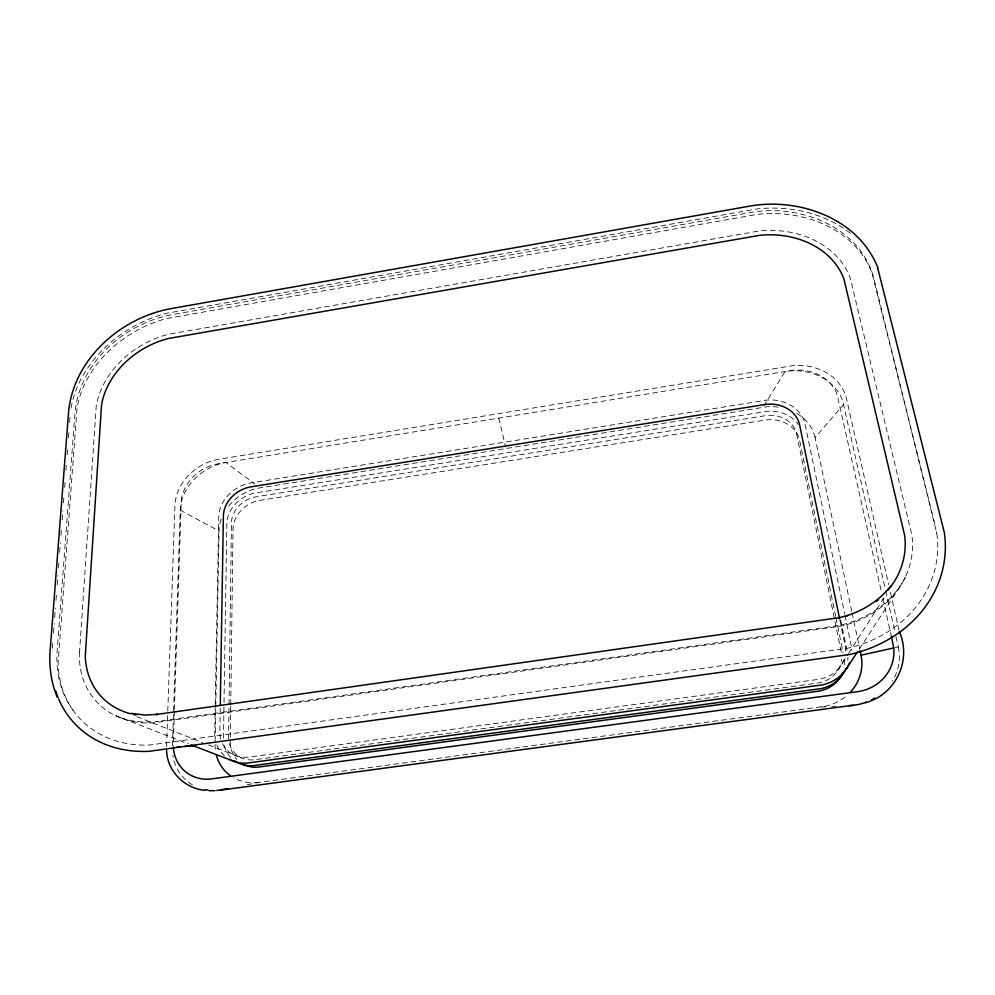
<?xml version="1.0" encoding="UTF-8"?>
<svg xmlns="http://www.w3.org/2000/svg" width="995" height="995" viewBox="0 0 995 995"><rect width="100%" height="100%" fill="white"/><g stroke="black" fill="none" stroke-linecap="round" stroke-linejoin="round"><path stroke-width="0.75" stroke-dasharray="4.97 3.73" d="M230.74 706.189L230.28 741.922A31.156 27.002 -43.4 0 0 236.909 759.571M230.753 704.634L233.004 529.029A28.457 23.507 -32.6 0 1 260.105 500.336L765.105 420.101A29.999 25.422 -3.7 0 1 799.557 440.225L835.651 616.228M223.489 738.166L224.012 704.025M224.024 702.482L226.872 521.703A31.156 25.659 -32.5 0 1 253.862 493.234L767.269 411.296A32.86 27.773 -3.8 0 1 798.301 424.554M215.131 741.263L219.111 527.947A43.357 35.808 -32.6 0 1 221.586 518.072M220.231 708.403L219.845 731.686A31.728 27.375 -43 0 0 220.728 739.111M215.218 704.957L214.783 735.778A37.599 32.437 -43 0 0 215.131 738.725M215.243 703.403L218.8 514.564A34.29 28.146 -32.4 0 1 248.539 483.309L766.759 400.102A36.193 30.497 -4 0 1 804.545 421.892L844.743 614.077M172.421 745.752L180.381 506.778A48.233 39.203 -32.9 0 1 222.358 463.172L225.952 462.439L254.994 484.167M174.336 710.965L173.317 746.909M174.386 709.423L181.301 500.087A40.173 32.536 -32.9 0 1 192.819 477.252C199.485 470.411 208.191 465.461 217.644 463.857L791.1 370.55C801.074 368.971 811.547 370.774 820.402 375.65A42.685 35.534 -3.1 0 1 837.268 395.114L881.558 592.535M166.563 746.636L167.745 712.569M167.794 711.027L174.946 505.074C176.302 481.941 196.5 463.011 218.763 459.292L789.943 366.135C813.052 361.969 840.688 374.493 846.484 398.609L888.672 584.637M52.3 648.379L52.884 640.643M53.481 632.895L54.19 623.604M54.675 617.41L55.384 608.119M55.981 600.371L56.566 592.634M57.163 584.886L57.872 575.595M58.469 567.859L58.941 561.665M59.65 552.374L60.372 543.083M60.956 535.335L61.441 529.141M62.15 519.85L62.859 510.559M63.456 502.823L63.929 496.629M64.638 487.326L65.235 479.59M65.944 470.299L66.429 464.105M67.138 454.814L67.735 447.066M68.444 437.775L68.916 431.581M69.625 422.29L70.098 416.097M904.393 579.04L905.189 577.436C891.756 604.574 861.869 622.348 833.835 626.241L157.036 721.499L158.155 721.363C143.927 723.228 129.163 721.586 115.955 715.853L188.59 743.949M763.75 405.997L785.067 371.471L789.047 370.973A51.193 42.76 -3.1 0 1 842.777 401.172L885.339 589.351M837.852 670.369L847.79 654.722M848.623 653.416L884.953 596.241M859.257 649.101L900.562 585.769M851.795 611.353L815.067 437.501L843.71 404.48M895.326 647.596L898.298 646.937L895.575 634.81M247.245 784.769L259.011 782.406L824.88 706.338A49.849 45.161 7.2 0 0 847.529 694.92M259.011 782.406L255.404 782.729A47.461 41.143 -43.5 0 1 233.539 777.717M820.937 707.035L825.589 706.798M831.795 706.475L836.434 706.239M136.75 716.636L202.793 742.656M208.54 744.919L241.636 757.966M180.12 510.099L218.912 530.957M73.307 710.604C60.906 694.162 55.795 673.068 57.051 652.695L75.16 410.823C80.732 361.844 124.537 323.686 171.488 314.756L750.18 212.582C798.774 203.54 859.046 226.089 873.535 277.033L936.78 533.345A121.104 105.681 1.7 0 1 847.354 648.255L150.382 744.957A114.5 94.463 -40.1 0 1 58.145 662.72L77.05 407.925A103.194 80.085 -31.1 0 1 167.57 318.35L757.568 214.323A109.661 87.871 -6.2 0 1 871.956 273.003L935.275 525.708M815.067 437.501L814.271 434.492A45.708 38.73 -3.7 0 0 796.348 413.174M498.793 418.049L505.622 446.954M890.388 592.199L898.958 630.022M885.674 590.868L895.239 633.293M882.913 598.567L891.346 636.278M852.118 612.87L859.779 649.15M845.066 615.594L851.546 647.409A39.502 35.671 6.5 0 1 851.745 650.543M840.688 619.972L847.267 651.8M839.967 620.482L844.966 644.748A33.345 30.099 6.4 0 1 845.439 652.645M835.962 617.746L843.113 652.645M796.647 433.994L841.235 652.111A29.726 26.927 7 0 1 841.596 654.523M898.298 646.937L899.02 650.979A56.491 50.733 8.9 0 1 892.391 681.102M936.569 531.541L936.78 533.345M215.069 744.347L215.169 747.817A47.461 41.143 -43.5 0 0 215.604 751.548M192.408 784.794A53.419 45.733 -44.3 0 1 172.832 755.379M778.277 407.117A45.708 38.73 -3.7 0 0 766.523 406.843L256.598 488.433A43.357 35.808 -32.6 0 0 227.345 507.724M844.457 659.784A32.723 29.639 7.2 0 1 844.158 667.558M222.432 743.663A31.728 27.375 -43 0 0 249.359 757.033L817.927 679.436A33.345 30.099 6.4 0 0 844.481 657.832M224.621 755.989A37.599 32.437 -43 0 1 216.611 744.347M71.031 408.037A109.45 84.923 -31.1 0 1 166.986 313.226L757.108 208.913A116.303 93.182 -6.2 0 1 852.006 234.633M230.691 757.419A34.129 29.527 -43.3 0 1 223.887 743.514M229.397 743.663A28.295 24.477 -43.2 0 0 255.068 759.67L817.057 683.142A29.726 26.927 7 0 0 841.646 659.237M228.663 739.285A28.295 24.477 -43.2 0 1 228.589 736.959L231.449 522.897A25.833 21.281 -32.5 0 1 256.163 496.791L765.267 415.711A27.251 23.034 -3.8 0 1 796.634 433.994M847.877 657.421A35.845 32.437 6.9 0 1 847.777 660.257M79.55 651.887L79.413 657.882A91.378 75.371 -40.1 0 0 153.242 722.88L840.539 626.203A96.652 84.326 1.7 0 0 911.893 535.173L850.352 278.326A87.523 70.123 -6.2 0 0 759.098 231.002L168.64 334.258A82.374 63.916 -31.1 0 0 96.216 406.221L79.55 651.887"/><path stroke-width="1.49" d="M220.281 705.293L223.39 515.92A28.942 23.756 -32.4 0 1 251.026 486.841L764.546 404.567A30.546 25.733 -4 0 1 799.607 424.853L839.656 618.965M846.608 668.478L857.566 651.688M890.712 586.08C879.568 600.271 863.772 610.383 846.633 615.743L847.491 615.519L838.885 617.795M865.389 702.744C895.724 694.684 912.017 660.369 899.306 631.526M850.489 692.01A49.849 45.161 7.2 0 0 861.633 658.789L861.061 655.195L893.833 647.919M216.748 790.465L228.141 788.625M839.544 617.621L156.041 714.534L157.844 714.36L144.748 715.044L131.216 713.365M220.778 790.105L857.951 704.597A56.491 50.733 8.9 0 0 866.185 702.159M176.936 746.996L179.995 746.785M184.572 746.461L195.244 745.728M848.834 705.617L853.486 705.38M215.069 790.689L209.137 790.689M204.858 790.304C184.585 788.463 167.023 771.05 166.6 750.429M191.115 744.907L234.633 761.635M878.063 268.302C858.896 218.539 799.109 197.172 749.446 206.164L169.934 308.811C120.494 318.189 74.774 358.523 68.754 409.94L49.999 652.322C49.116 667.57 51.354 683.08 57.237 697.209M891.346 636.278L893.634 647.297A47.188 42.3 8.8 0 1 885.911 675.468C879.12 684.324 868.71 690.157 857.69 691.662L211.674 778.874C202.035 780.204 191.824 777.406 184.523 770.889A44.576 38.046 -44.3 0 1 173.404 748.078M860.103 650.668L861.061 655.195M874.904 697.992A56.491 50.733 8.9 0 1 871.744 699.721M208.104 790.092A53.419 45.733 -44.3 0 1 205.306 789.62M230.467 775.752A47.461 41.143 -43.5 0 1 216.375 755.18M242.506 763.936A31.156 27.002 -43.4 0 0 259.397 766.946L817.517 691.314A32.723 29.639 7.2 0 0 842.715 672.57M229.298 759.284A37.599 32.437 -43 0 0 246.561 763.177L822.417 684.883A39.502 35.671 6.5 0 0 849.494 662.819M135.942 714.957A84.587 69.749 -40.1 0 1 133.33 714.435M130.755 713.825A84.587 69.749 -40.1 0 1 85.284 656.028L101.515 405.201A76.242 59.14 -31.1 0 1 168.603 338.474L759.533 235.355A81.018 64.899 -6.2 0 1 843.984 279.272L904.604 535.186A89.463 78.033 1.6 0 1 888.013 590.135M58.755 699.211A121.427 100.172 -40.1 0 0 149.188 751.3L849.432 654.536A128.454 112.074 1.7 0 0 944.292 532.387L878.436 270.926A116.303 93.182 -6.2 0 0 877.428 268.351M58.183 697.831A121.427 100.172 -40.1 0 1 55.658 690.816M878.597 599.599A89.463 78.033 1.6 0 1 876.272 601.527M234.609 760.814A34.129 29.527 -43.3 0 0 252.481 765.752L821.285 688.577A35.845 32.437 6.9 0 0 845.825 668.565"/></g></svg>
